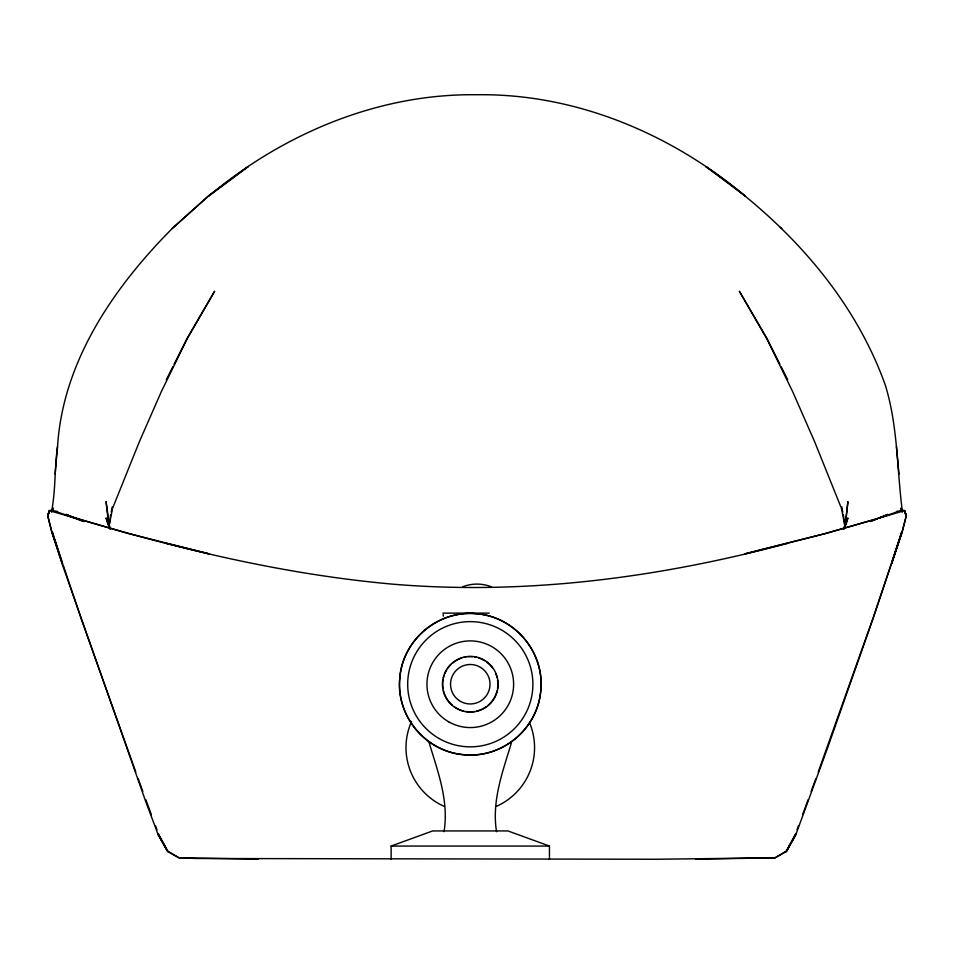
<?xml version="1.0" encoding="UTF-8"?>
<svg xmlns="http://www.w3.org/2000/svg" width="954" height="954" viewBox="0 0 954 954"><rect width="100%" height="100%" fill="white"/><g stroke="black" fill="none" stroke-linecap="round" stroke-linejoin="round"><path stroke-width="1.43" d="M391.128 859.256L391.128 846.067L432.651 830.934L507.922 830.934L549.444 846.067L549.444 859.256M902.317 510.998C896.855 468.903 897.976 425.699 885.145 384.653C852.602 293.999 783.985 220.529 705.721 166.509L745.002 195.868C670.352 133.417 575.202 93.361 477 94.744C378.798 93.361 283.648 133.417 208.998 195.868L248.278 166.509L209.451 195.105L172.245 228.483C113.8 287.345 62.845 361.339 57.538 446.532C54.533 467.925 55.714 489.784 51.683 510.998M444.051 831.697C449.024 800.752 437.791 771.512 429.073 742.486M55.058 474.21L57.538 446.532M845.089 526.405L847.927 501.601L845.184 526.012M109.889 518.916L109.281 524.962L112.524 508.446L139.367 441.714L161.298 391.712L186.889 339.338L214.638 291.256L187.151 338.241L174.105 364.225M844.147 528.564L845.542 521.456L844.159 528.898M110.163 517.557L110.7 514.838M111.248 512.107L112.333 506.669M511.523 742.486C502.794 771.512 491.56 800.74 496.533 831.697M846.007 524.772L847.927 517.915L843.646 529.017M891.298 563.599L899.407 538.986M900.314 536.243L901.661 532.141L891.656 563.599L902.102 532.141L906.3 515.709L904.642 510.628L825.794 533.453L744.752 553.88L824.721 533.715L877.12 518.893L870.203 521.54M890.857 564.971L872.767 618.919L818.222 772.036M811.162 791.45L815.706 778.965M797.031 829.694L798.546 825.604M802.588 814.692L808.133 799.702M51.659 512.167L53.4 508.208L51.599 510.318L49.68 510.45L47.962 515.589L49.477 510.545L47.7 515.625L51.898 532.141L62.511 564.983L145.855 801.885L158.173 834.702L167.737 851.6L178.935 857.789L258.439 859.184M166.282 379.823L172.805 366.825M795.743 833.498L786.43 850.992L775.065 857.825L695.561 859.184M172.245 228.483L209.451 195.105M870.322 521.397L887.995 514.361L878.336 518.38L897.714 511.666L896.498 511.547L902.401 510.318L904.32 510.45L906.038 515.589L904.523 510.545L906.3 515.625L902.102 532.141L872.97 618.919L827.583 747.936L795.827 834.702L786.263 851.6L775.065 857.789L656.829 859.256L196.13 858.493L178.935 857.789L167.57 850.992L158.257 833.498M462.63 586.829C471.801 583.18 482.199 583.18 491.37 586.829M788.159 543.208C659.763 577.564 526.25 595.296 393.37 584.218C281.99 574.332 172.567 547.799 65.898 514.993L83.797 521.54M442.883 613.124L489.259 613.124M391.128 846.067L549.444 846.067M51.599 510.318L57.502 511.547L56.286 511.666L75.664 518.38L66.005 514.361L83.678 521.397M165.841 543.208L209.248 553.88L128.206 533.453L49.358 510.628L47.7 515.709L51.826 532.213L62.32 563.599L52.339 532.141L53.686 536.243M780.408 227.231L781.755 228.483M902.401 510.318L900.6 508.208L902.341 512.167M779.895 364.225L766.849 338.241L739.362 291.256L767.111 339.338L792.702 391.712L814.633 441.714L841.476 508.446L844.719 524.962L844.111 518.916M781.195 366.825L787.718 379.823M110.354 529.017L106.073 517.915L107.993 524.772M145.867 799.702L151.412 814.692M155.454 825.604L156.969 829.694M135.778 772.036L81.233 618.919L63.143 564.971M138.294 778.965L142.838 791.45M54.593 538.986L62.702 563.599M109.841 528.898L106.073 501.601L108.816 526.012M841.666 506.669L842.752 512.107M843.3 514.838L843.837 517.557M109.853 528.564L108.458 521.456L108.911 526.405M443.145 614.448L443.312 616.165M896.462 446.532L898.942 474.21M529.542 722.715A64.288 64.288 0 0 1 496.426 806.345M444.135 806.345A64.288 64.288 0 0 1 411.556 721.474M497.523 679.916A27.583 27.583 0 0 1 497.523 688.549M497.106 690.672A27.583 27.583 0 0 1 488.198 705.209M486.492 706.544A27.583 27.583 0 0 1 476.726 711.052M474.603 711.481A27.583 27.583 0 0 1 465.969 711.481M463.847 711.052A27.583 27.583 0 0 1 454.068 706.544M452.375 705.209A27.583 27.583 0 0 1 443.467 690.672M443.038 688.549A27.583 27.583 0 0 1 443.038 679.916M443.467 677.793A27.583 27.583 0 0 1 444.051 675.706M444.802 673.679A27.583 27.583 0 0 1 446.77 669.827M447.975 668.027A27.583 27.583 0 0 1 450.777 664.735M452.375 663.257A27.583 27.583 0 0 1 461.76 657.998M463.847 657.413A27.583 27.583 0 0 1 465.969 656.996M468.116 656.734A27.583 27.583 0 0 1 472.445 656.734M474.603 656.996A27.583 27.583 0 0 1 476.726 657.413M478.813 657.998A27.583 27.583 0 0 1 484.692 660.717M486.492 661.921A27.583 27.583 0 0 1 492.598 668.027M495.77 673.679A27.583 27.583 0 0 1 497.106 677.793M399.738 678.688C395.862 716.311 426.963 752.718 464.729 754.781C502.364 758.657 538.771 727.556 540.835 689.79C544.71 652.154 513.61 615.747 475.831 613.684C438.208 609.821 401.801 640.909 399.738 678.688M795.708 834.643L786.263 851.6L795.708 834.643M167.809 851.517L158.292 834.643L167.809 851.517M459.112 700.498A19.736 19.736 0 0 0 489.962 685.783A19.736 19.736 0 0 0 461.784 666.417A19.736 19.736 0 0 0 459.112 700.498M456.358 708.357A27.857 27.857 0 0 0 498.143 684.233A27.857 27.857 0 0 0 456.358 660.108A27.857 27.857 0 0 0 456.358 708.357M448.618 721.761A43.335 43.335 0 0 0 513.622 684.233A43.335 43.335 0 0 0 448.618 646.705A43.335 43.335 0 0 0 448.618 721.761M438.983 738.456A62.606 62.606 0 0 0 532.892 684.233A62.606 62.606 0 0 0 438.983 630.022A62.606 62.606 0 0 0 438.983 738.456M434.905 745.515A70.763 70.763 0 0 0 541.049 684.233A70.763 70.763 0 0 0 434.905 622.95A70.763 70.763 0 0 0 434.905 745.515"/></g></svg>
